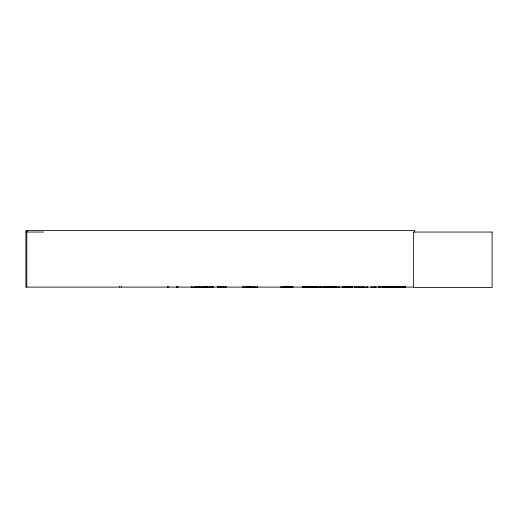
<?xml version="1.0" encoding="UTF-8"?>
<svg xmlns="http://www.w3.org/2000/svg" width="518" height="518" viewBox="0 0 518 518"><rect width="100%" height="100%" fill="white"/><g stroke="black" fill="none" stroke-linecap="round" stroke-linejoin="round"><path stroke-width="0.78" d="M200.777 287.095L200.783 286.655M244.943 287.095L245.001 286.655M288.869 287.095L288.869 286.655M312.341 287.095L312.348 286.655M320.674 287.095L320.687 286.538M250.447 287.056L250.395 286.538M363.228 287.043L363.267 286.655M323.815 287.043L323.854 286.655M191.071 287.114L209.117 287.095L209.117 286.655M242.482 287.114L257.822 287.069M225.887 287.056L225.926 286.694M371.005 287.114L375.932 287.056M209.427 287.114L213.286 286.694M327.706 287.114L327.648 286.694M328.062 287.043L328.127 286.655M319.457 287.043L319.341 286.538L319.418 287.114M167.728 287.043L167.741 286.694M176.632 287.069L176.968 287.056M177.007 287.043L177.026 286.694M404.927 286.668L405.057 287.101L383.676 287.069L402.48 286.745L402.816 287.089M386.35 286.914L386.512 287.114M404.558 286.966L404.927 286.862L392.385 287.076L392.786 287.089M394.172 286.966L394.671 287.101M402.48 286.745L402.311 287.095M402.913 286.668L402.447 286.914M403.341 286.966L402.926 286.862M307.575 287.101L317.586 287.114M307.679 286.978L308.307 287.101M309.537 287.101L310.327 287.089L309.945 287.089M314.996 286.674L315.022 286.978M317.152 287.089L316.77 287.089L317.43 286.868M219.956 287.056L220.001 286.694M384.466 286.914L384.337 287.095M386.881 286.914L386.745 287.095M399.896 287.095L400.064 286.745L400.252 287.114M404.409 287.101L404.798 287.101M315.32 287.114L315.449 286.978M317.411 286.978L302.305 286.888M331.514 287.056L331.572 286.694L331.624 287.114M167.431 287.056L167.69 287.056M27.519 231.002L25.9 231.002L25.9 287.114L413.61 287.114M25.9 232.045L43.667 232.045M282.368 286.752L292.741 286.752M302.324 286.752L312.697 286.752M324.656 286.752L335.029 286.752M342.178 286.752L352.544 286.752M282.349 286.888L292.761 286.888M324.637 286.888L335.049 286.888M342.158 286.888L352.564 286.901M217.463 286.694L225.926 286.998M292.754 287.082L280.536 287.095L280.542 286.655M302.318 287.082L335.036 287.082M335.69 287.114L335.69 286.655L335.742 286.998L339.568 287.056M342.165 287.082L352.557 287.082M367.786 287.095L354.163 287.056L354.163 286.655M378.354 286.694L383.333 287.095M383.676 287.069L405.458 286.998M249.009 287.069L248.97 286.538M248.672 287.056L248.614 286.694M383.042 287.056L382.996 286.694M403.425 287.095L403.166 287.089M401.916 286.914L402.052 287.095M384.071 287.095L383.916 286.745M254.662 287.056L254.733 286.655M254.48 287.056L254.442 286.694M247.792 287.056L247.759 286.694L247.688 287.095M196.361 287.043L196.316 286.655M328.295 287.043L328.257 286.655M360.457 287.056L360.424 286.694L360.399 287.114M314.938 287.043L314.879 286.655M254.785 287.056L254.759 286.694M325.563 286.998L325.615 286.538M320.733 287.056L320.733 286.655M312.399 287.056L312.399 286.655M253.328 287.056L253.276 286.655M414.419 232.045L414.419 230.419L26.813 230.419L26.813 287.114M405.458 286.655L405.458 287.114M401.437 286.538L401.437 287.114M401.146 286.538L401.146 287.114M397.125 286.655L397.125 287.114M382.944 286.655L382.944 287.114M379.94 286.538L379.94 287.114M379.778 286.538L379.778 287.114M378.308 286.655L378.308 287.114M376.029 286.655L376.029 287.114M374.559 286.538L374.559 287.114M374.397 286.538L374.397 287.114M371.387 286.655L371.387 287.114M367.547 286.655L367.547 287.114M363.623 286.538L363.623 287.114M363.371 286.538L363.371 287.114M362.496 286.655L362.496 287.114M360.295 286.538L360.295 287.114M360.042 286.538L360.042 287.114M358.475 286.538L358.475 287.114M358.184 286.538L358.184 287.114M356.119 286.655L356.119 287.114M339.186 286.655L339.186 287.114M336.655 286.538L336.655 287.114M336.538 286.538L336.538 287.114M330.775 286.538L330.775 287.114M330.652 286.538L330.652 287.114M327.59 286.655L327.59 287.114M325.686 286.538L325.686 287.114M325.505 286.655L325.505 287.114M324.352 286.538L324.352 287.114M324.106 286.538L324.106 287.114M321.186 286.655L321.186 287.114M320.927 286.538L320.927 287.114M319.528 286.655L319.528 287.114M317.443 286.655L317.443 287.114M316.705 286.538L316.783 287.114M316.66 286.538L316.66 287.114M316.375 286.538L316.414 287.114M314.426 286.538L314.426 287.114M293.052 286.538L293.052 287.114M292.573 286.655L292.599 287.114M286.117 286.422L286.117 287.114M285.638 286.422L285.638 287.114M284.848 286.538L284.855 287.114M284.557 286.538L284.563 287.114M284.499 286.422L284.499 287.114M284.078 286.422L284.078 287.114M257.504 286.655L257.504 287.114M254.409 286.655L254.409 287.114M253.995 286.538L253.995 287.114M253.788 286.538L253.788 287.114M251.58 286.655L251.58 287.114M250.77 286.538L250.77 287.114M250.654 286.655L250.654 287.114L250.628 286.538M250.518 286.538L250.518 287.114M249.443 286.655L249.443 287.114M249.3 286.538L249.262 287.114M248.556 286.655L248.504 287.114M247.604 286.538L247.604 287.114M247.462 286.655L247.462 287.114M247.351 286.538L247.351 287.114M246.769 286.538L246.769 287.114M246.536 286.538L246.536 287.114M243.389 286.655L243.389 287.114M242.754 286.655L242.754 287.114M225.965 286.655L225.965 287.114M223.757 286.538L223.757 287.114M223.549 286.538L223.549 287.114M221.743 286.655L221.743 287.114M221.685 286.655L221.685 287.114M220.901 286.655L220.901 287.114M220.785 286.538L220.791 287.114M220.04 286.655L220.04 287.114M218.376 286.538L218.376 287.114M218.253 286.538L218.253 287.114M217.411 286.655L217.411 287.114M213.338 286.655L213.338 287.114M212.497 286.538L212.497 287.114M212.374 286.538L212.374 287.114M211.506 286.538L211.506 287.114M209.848 286.655L209.848 287.114M207.55 286.655L207.55 287.114M207.103 286.422L207.103 287.114M205.957 286.422L205.957 287.114M205.821 286.655L205.821 287.114M205.348 286.655L205.348 287.114M205.089 286.538L205.096 287.114M204.908 286.655L204.908 287.114M204.798 286.538L204.856 287.114M203.956 286.655L203.956 287.114M203.898 286.655L203.898 287.114M203.147 286.655L203.147 287.114M203.004 286.655L203.004 287.114M199.223 286.538L199.223 287.114M198.99 286.538L198.99 287.114M198.038 286.655L198.038 287.114M195.357 286.538L195.357 287.114M195.131 286.538L195.131 287.114M191.349 286.655L191.349 287.114M178.037 286.538L178.037 287.114M177.208 286.422L177.208 287.114M177.137 286.655L177.085 287.114M176.787 286.422L176.787 287.114M168.751 286.538L168.758 287.114M167.858 286.655L167.8 287.114M121.251 286.422L121.251 287.114M119.632 286.422L119.632 287.114M399.475 286.745C398.711 287.166 400.239 287.192 399.475 286.745M492.1 232.045L413.506 232.045L413.506 287.581L492.1 287.581L492.1 232.045"/></g></svg>
